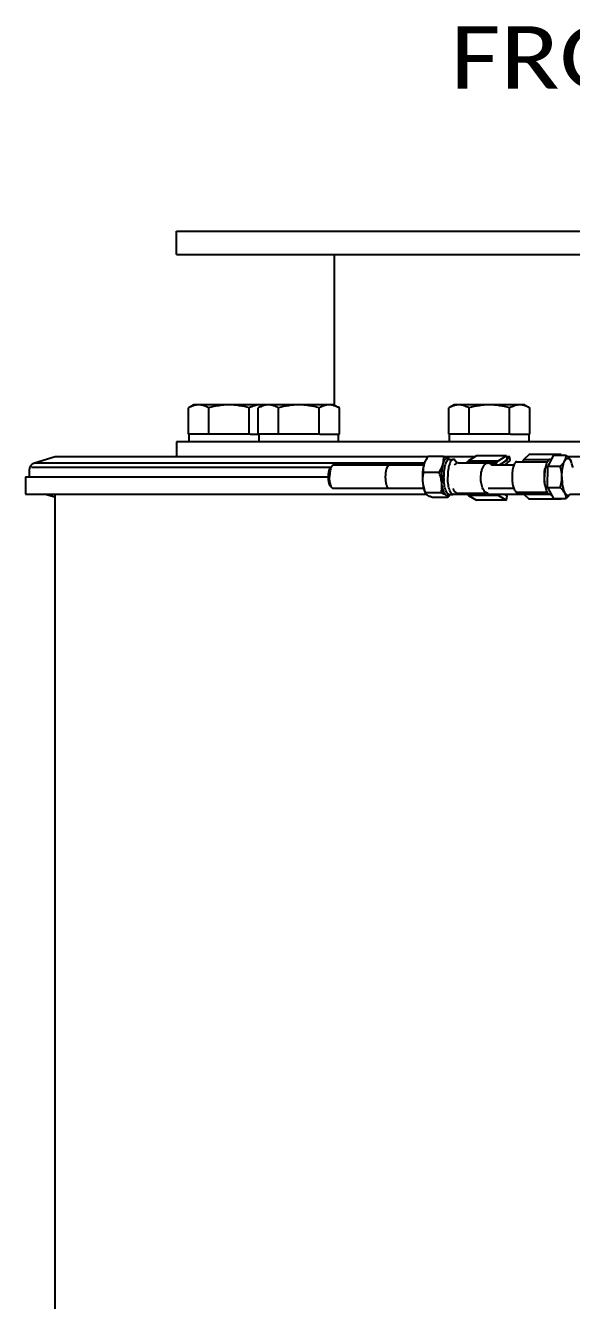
# Model space of a CAD drawing. Header units: millimetres. Extents: x 750 to 8479, y 2174 to 4333.
# Drawn here: x 3421 to 3654, y 2719 to 3264 of the extents above; entities that cross this region are included whole.
import ezdxf
from ezdxf.enums import TextEntityAlignment as Align

# ---------------------------------------------------------------- set-up
doc = ezdxf.new("R2010")
doc.units = ezdxf.units.MM
doc.header["$LTSCALE"] = 153.67
doc.layers.get('0').update_dxf_attribs({"linetype": 'CONTINUOUS'})
doc.layers.add('00_BUW_DATUM', color=7, linetype='CONTINUOUS')
doc.layers.add('02___PRT_ALL_AXES', color=7, linetype='CONTINUOUS')
doc.styles.get("Standard").update_dxf_attribs({"font": 'calibri.ttf'})

msp = doc.modelspace()

# ---------------------------------------------------------------- linework, layer by layer
at = {"color": 0, "linetype": 'Continuous'}
for p, q in [((3490.80471, 3089.36591), (3491.13492, 3089.36591)), ((3500.15683, 3089.36591), (3499.12869, 3089.36591)), ((3517.13217, 3089.36591), (3516.08931, 3089.36591)), ((3520.61406, 3089.36591), (3520.94424, 3089.36591)), ((3529.96612, 3089.36591), (3528.93812, 3089.36591)), ((3546.94154, 3089.36591), (3545.89867, 3089.36591)), ((3554.91807, 3089.36591), (3555.25508, 3089.36591)), ((3602.05471, 3089.36591), (3602.38502, 3089.36591)), ((3611.40656, 3089.36591), (3610.37903, 3089.36591)), ((3628.38229, 3089.36591), (3627.3394, 3089.36591)), ((3636.35868, 3089.36591), (3636.69573, 3089.36591)), ((3613.85624, 3080.07019), (3610.51219, 3077.96288)), ((3626.6427, 3080.07021), (3613.85624, 3080.07019)), ((3626.6427, 3080.07021), (3623.29865, 3077.9629)), ((3626.6427, 3080.07021), (3626.91632, 3078.15457)), ((3636.3249, 3080.57021), (3634.10435, 3078.4629)), ((3634.10435, 3078.4629), (3644.91668, 3078.4629)), ((3650.1192, 3080.57021), (3636.3249, 3080.57021)), ((3646.83762, 3080.30342), (3644.302, 3075.72062)), ((3650.1192, 3080.57021), (3649.83807, 3080.30342)), ((3650.1192, 3080.57021), (3650.1445, 3080.30342)), ((3550.76508, 3073.05104), (3550.76734, 3073.06453)), ((3606.03712, 3077.06589), (3618.82358, 3077.06591)), ((3610.51219, 3077.96288), (3623.29865, 3077.9629)), ((3622.516, 3076.99466), (3619.27394, 3076.99466)), ((3626.91632, 3078.15457), (3623.60188, 3076.06591)), ((3631.13276, 3077.56591), (3644.11739, 3077.56591)), ((3644.28887, 3066.48311), (3644.302, 3075.72062)), ((3550.76171, 3069.10109), (3550.75949, 3069.11464)), ((3433.62522, 3063.66591), (3433.62522, 2394.45331)), ((3551.47608, 3067.09277), (3551.46967, 3067.10054)), ((3551.48533, 3067.08179), (3551.47608, 3067.09277)), ((3551.50537, 3067.05881), (3551.48533, 3067.08179)), ((3606.03714, 3064.06589), (3618.8236, 3064.06591)), ((3623.29867, 3063.16893), (3610.51221, 3063.16891)), ((3610.51221, 3063.16891), (3613.85626, 3061.0616)), ((3623.29867, 3063.16893), (3626.64272, 3061.06162)), ((3625.82353, 3063.66591), (3626.91633, 3062.97726)), ((3626.64272, 3061.06162), (3626.91633, 3062.97726)), ((3631.13276, 3064.56591), (3644.11744, 3064.56591)), ((3634.10752, 3063.66591), (3636.3249, 3061.56161)), ((3644.28887, 3066.48311), (3646.81137, 3061.8284)), ((3626.64272, 3061.06162), (3613.85626, 3061.0616)), ((3650.1192, 3061.56161), (3636.3249, 3061.56161)), ((3649.83807, 3061.8284), (3650.1192, 3061.56161)), ((3650.1192, 3061.56161), (3650.1445, 3061.8284))]:
    msp.add_line(p, q, dxfattribs=at)
msp.add_arc((3620.42703, 3073.60721), 4.07738, 142.8802442, 143.1922381, dxfattribs=at)
for points, knots in [([(3634.10435, 3078.4629), (3633.99717, 3078.36119), (3633.80267, 3078.07217), (3633.67315, 3077.75506), (3633.61019, 3077.57134)], [0, 0, 0, 0, 0.432081805, 1, 1, 1, 1]), ([(3550.65039, 3072.10637), (3550.65379, 3072.14573), (3550.66034, 3072.22464), (3550.66882, 3072.31248), (3550.67462, 3072.37076), (3550.67708, 3072.39523), (3550.67893, 3072.41439), (3550.68122, 3072.43504), (3550.68424, 3072.46135), (3550.68779, 3072.49272), (3550.69137, 3072.52412), (3550.69434, 3072.55038), (3550.69672, 3072.57114), (3550.6985, 3072.5874), (3550.70032, 3072.60102), (3550.70274, 3072.6201), (3550.70699, 3072.65306), (3550.71301, 3072.70043), (3550.72042, 3072.75692), (3550.72719, 3072.80326), (3550.73245, 3072.8404), (3550.73582, 3072.86383), (3550.73836, 3072.88204), (3550.74149, 3072.90218), (3550.74725, 3072.93832), (3550.75533, 3072.98947), (3550.76183, 3073.03053), (3550.76508, 3073.05104)], [0, 0, 0, 0, 0.125, 0.25, 0.28125, 0.3125, 0.328125, 0.34375, 0.375, 0.40625, 0.4375, 0.46875, 0.484375, 0.5, 0.515625, 0.53125, 0.5625, 0.625, 0.6875, 0.75, 0.78125, 0.8125, 0.828125, 0.84375, 0.875, 0.9375, 1, 1, 1, 1]), ([(3550.76734, 3073.06453), (3550.77049, 3073.08234), (3550.77674, 3073.11791), (3550.7847, 3073.16267), (3550.79077, 3073.19785), (3550.79611, 3073.22594), (3550.80166, 3073.25452), (3550.80715, 3073.28295), (3550.81266, 3073.31149), (3550.81724, 3073.33502), (3550.82093, 3073.3544), (3550.82453, 3073.37176), (3550.83079, 3073.4012), (3550.83792, 3073.43516), (3550.84519, 3073.46924), (3550.85026, 3073.49413), (3550.85677, 3073.52167), (3550.86495, 3073.55748), (3550.87327, 3073.59342), (3550.88052, 3073.62514), (3550.88463, 3073.64274), (3550.88861, 3073.65834), (3550.89362, 3073.67853), (3550.89962, 3073.70246), (3550.90563, 3073.72649), (3550.91158, 3073.75038), (3550.91779, 3073.77475), (3550.92737, 3073.8095), (3550.93889, 3073.85216), (3550.94824, 3073.88652), (3550.9529, 3073.90367)], [0, 0, 0, 0, 0.0625, 0.125, 0.15625, 0.1875, 0.21875, 0.25, 0.28125, 0.3125, 0.328125, 0.34375, 0.375, 0.4375, 0.46875, 0.5, 0.53125, 0.5625, 0.625, 0.65625, 0.671875, 0.6875, 0.71875, 0.75, 0.78125, 0.8125, 0.84375, 0.875, 0.9375, 1, 1, 1, 1]), ([(3550.9529, 3073.90367), (3550.96169, 3073.93351), (3550.97483, 3073.97844), (3550.99255, 3074.03768), (3551.00643, 3074.08049), (3551.01772, 3074.11639), (3551.02711, 3074.14538), (3551.03773, 3074.17573), (3551.04799, 3074.20563), (3551.05709, 3074.23207), (3551.06225, 3074.24694), (3551.06621, 3074.25872), (3551.06983, 3074.26809), (3551.07478, 3074.28142), (3551.08337, 3074.30435), (3551.09333, 3074.33083), (3551.10293, 3074.35695), (3551.11379, 3074.3841), (3551.12779, 3074.41833), (3551.1416, 3074.45265), (3551.15276, 3074.47966), (3551.16989, 3074.51771), (3551.18407, 3074.55006), (3551.19544, 3074.57573)], [0, 0, 0, 0, 0.125, 0.1875, 0.25, 0.3125, 0.34375, 0.375, 0.4375, 0.46875, 0.484375, 0.5, 0.515625, 0.53125, 0.5625, 0.625, 0.65625, 0.6875, 0.75, 0.8125, 0.84375, 0.875, 1, 1, 1, 1]), ([(3551.19544, 3074.57573), (3551.20722, 3074.60005), (3551.22199, 3074.63021), (3551.23958, 3074.66713), (3551.25161, 3074.69019), (3551.26677, 3074.71841), (3551.28185, 3074.74703), (3551.29401, 3074.76945), (3551.30642, 3074.79024), (3551.32205, 3074.81678), (3551.3399, 3074.84846), (3551.36122, 3074.87995), (3551.37816, 3074.9061), (3551.39024, 3074.92468), (3551.39702, 3074.93485), (3551.4034, 3074.94333), (3551.41151, 3074.95451), (3551.42443, 3074.97206), (3551.43724, 3074.98975), (3551.45043, 3075.00727), (3551.47212, 3075.03281), (3551.4897, 3075.05428), (3551.50393, 3075.0714)], [0, 0, 0, 0, 0.125, 0.15625, 0.1875, 0.25, 0.3125, 0.34375, 0.375, 0.4375, 0.5, 0.5625, 0.625, 0.65625, 0.671875, 0.6875, 0.71875, 0.75, 0.8125, 0.84375, 0.875, 1, 1, 1, 1]), ([(3575.03899, 3071.08838), (3575.04197, 3071.16911), (3575.04793, 3071.33058), (3575.05687, 3071.57277), (3575.06431, 3071.7746), (3575.07028, 3071.93606), (3575.07397, 3072.03699), (3575.07663, 3072.1076), (3575.07804, 3072.14802), (3575.07916, 3072.17311), (3575.07953, 3072.19357), (3575.08181, 3072.21263), (3575.08546, 3072.24622), (3575.09302, 3072.31323), (3575.10368, 3072.40905), (3575.12081, 3072.56232), (3575.13792, 3072.7156), (3575.15504, 3072.86887), (3575.16574, 3072.96467), (3575.1743, 3073.0413), (3575.18072, 3073.09879), (3575.18716, 3073.15623), (3575.19191, 3073.19944), (3575.1952, 3073.22805), (3575.19709, 3073.2476), (3575.20173, 3073.26854), (3575.20676, 3073.29449), (3575.21365, 3073.3288), (3575.2222, 3073.37179), (3575.24279, 3073.47487), (3575.27363, 3073.62954), (3575.30792, 3073.80137), (3575.33535, 3073.93884), (3575.3525, 3074.02475), (3575.3662, 3074.0935), (3575.37479, 3074.13643), (3575.38077, 3074.16656), (3575.3838, 3074.18151), (3575.38546, 3074.19024), (3575.38788, 3074.19704), (3575.39065, 3074.20619), (3575.39523, 3074.22047), (3575.40317, 3074.24564), (3575.41454, 3074.2815), (3575.43273, 3074.33892), (3575.45546, 3074.41069), (3575.48274, 3074.49681), (3575.51002, 3074.58294), (3575.53731, 3074.66906), (3575.56004, 3074.74083), (3575.57823, 3074.79825), (3575.59187, 3074.84131), (3575.60324, 3074.87719), (3575.61233, 3074.9059), (3575.61915, 3074.92744), (3575.62484, 3074.94534), (3575.62937, 3074.95978), (3575.63227, 3074.96852), (3575.63442, 3074.97618), (3575.63718, 3074.9814), (3575.64192, 3074.99097), (3575.65145, 3075.00981), (3575.66504, 3075.03689), (3575.6868, 3075.08011), (3575.714, 3075.13417), (3575.74663, 3075.19903), (3575.77927, 3075.2639), (3575.8119, 3075.32876), (3575.84454, 3075.39363), (3575.87174, 3075.44767), (3575.89349, 3075.49094), (3575.9071, 3075.51791), (3575.91796, 3075.53965), (3575.92617, 3075.55551), (3575.9328, 3075.57013), (3575.93898, 3075.57605), (3575.94502, 3075.58298), (3575.95261, 3075.5913), (3575.96472, 3075.6048), (3575.97988, 3075.6216), (3575.99806, 3075.6418), (3576.02231, 3075.66872), (3576.05261, 3075.70237), (3576.08898, 3075.74275), (3576.12535, 3075.78313), (3576.16172, 3075.82351), (3576.19808, 3075.8639), (3576.22536, 3075.89417), (3576.24354, 3075.91438), (3576.25112, 3075.92276), (3576.25718, 3075.92955), (3576.26174, 3075.93441), (3576.26547, 3075.93922), (3576.26874, 3075.93994), (3576.27357, 3075.94182), (3576.28084, 3075.94432), (3576.29374, 3075.949), (3576.30988, 3075.95476), (3576.32924, 3075.96172), (3576.35505, 3075.97097), (3576.38732, 3075.98255), (3576.42604, 3075.99645), (3576.47767, 3076.01497), (3576.54221, 3076.03813), (3576.59384, 3076.05665), (3576.61965, 3076.06591)], [0, 0, 0, 0, 0.03125, 0.0625, 0.09375, 0.109375, 0.125, 0.1328125, 0.13671875, 0.140625, 0.142578125, 0.14453125, 0.1484375, 0.15625, 0.171875, 0.1875, 0.21875, 0.234375, 0.25, 0.2578125, 0.265625, 0.2734375, 0.28125, 0.283203125, 0.28515625, 0.2890625, 0.29296875, 0.296875, 0.3046875, 0.3125, 0.34375, 0.375, 0.390625, 0.40625, 0.4140625, 0.421875, 0.42578125, 0.427734375, 0.428710938, 0.4296875, 0.431640625, 0.43359375, 0.4375, 0.4453125, 0.453125, 0.46875, 0.484375, 0.5, 0.515625, 0.53125, 0.5390625, 0.546875, 0.5546875, 0.55859375, 0.5625, 0.56640625, 0.568359375, 0.5703125, 0.571289062, 0.572265625, 0.57421875, 0.578125, 0.5859375, 0.59375, 0.609375, 0.625, 0.640625, 0.65625, 0.671875, 0.6875, 0.6953125, 0.703125, 0.70703125, 0.7109375, 0.71484375, 0.716796875, 0.71875, 0.72265625, 0.7265625, 0.734375, 0.7421875, 0.75, 0.765625, 0.78125, 0.796875, 0.8125, 0.828125, 0.84375, 0.84765625, 0.8515625, 0.853515625, 0.85546875, 0.857421875, 0.858398438, 0.859375, 0.86328125, 0.8671875, 0.875, 0.8828125, 0.890625, 0.90625, 0.921875, 0.9375, 0.96875, 1, 1, 1, 1]), ([(3605.41923, 3076.935), (3605.32654, 3076.89533), (3604.93093, 3076.68451), (3604.60884, 3076.35547), (3604.39918, 3076.08072)], [0, 0, 0, 0, 0.225835282, 1, 1, 1, 1]), ([(3606.03728, 3077.06589), (3605.98538, 3077.06589), (3605.77399, 3077.05485), (3605.56588, 3076.99777), (3605.41923, 3076.935)], [0, 0, 0, 0, 0.245492969, 1, 1, 1, 1]), ([(3610.51219, 3077.96288), (3610.44023, 3077.91753), (3610.13071, 3077.67726), (3609.90778, 3077.34215), (3609.76803, 3077.07133)], [0, 0, 0, 0, 0.218199996, 1, 1, 1, 1]), ([(3615.72903, 3070.56591), (3615.72903, 3071.61638), (3615.8955, 3073.14507), (3616.50292, 3074.96579), (3616.92326, 3075.73043), (3617.16247, 3076.05009)], [0, 0, 0, 0, 0.54874832, 0.791431993, 1, 1, 1, 1]), ([(3617.17582, 3076.06783), (3617.39411, 3076.35625), (3617.76783, 3076.7383), (3618.37503, 3077.01975), (3618.67769, 3077.06591), (3618.82358, 3077.06591)], [0, 0, 0, 0, 0.545816699, 0.779849605, 1, 1, 1, 1]), ([(3618.82358, 3077.06591), (3618.96947, 3077.06591), (3619.27212, 3077.01975), (3619.87933, 3076.7383), (3620.25305, 3076.35625), (3620.47134, 3076.06783)], [0, 0, 0, 0, 0.220150289, 0.454183146, 1, 1, 1, 1]), ([(3621.8269, 3076.05275), (3621.89347, 3076.10872), (3622.17416, 3076.38206), (3622.38281, 3076.72171), (3622.516, 3076.99466)], [0, 0, 0, 0, 0.222616011, 1, 1, 1, 1]), ([(3622.516, 3076.99466), (3622.56853, 3077.10231), (3622.76768, 3077.46743), (3623.04668, 3077.80411), (3623.29865, 3077.9629)], [0, 0, 0, 0, 0.286810804, 1, 1, 1, 1]), ([(3631.13287, 3077.5659), (3630.99291, 3077.56594), (3630.67503, 3077.45088), (3630.29312, 3077.04069), (3629.94862, 3076.42811), (3629.64846, 3075.6188), (3629.40108, 3074.64039), (3629.21695, 3073.52696), (3629.10332, 3072.32033), (3629.07788, 3071.48884), (3629.07788, 3071.06591)], [0, 0, 0, 0, 0.058567623, 0.133084152, 0.230423512, 0.351252551, 0.4931929, 0.652166784, 0.823024862, 1, 1, 1, 1]), ([(3642.87218, 3071.06591), (3642.87218, 3071.69555), (3642.92691, 3072.90693), (3643.09838, 3074.1085), (3643.2185, 3074.67713)], [0, 0, 0, 0, 0.520013244, 1, 1, 1, 1]), ([(3550.60952, 3071.08501), (3550.60968, 3071.1054), (3550.60998, 3071.14615), (3550.61038, 3071.19726), (3550.61061, 3071.23272), (3550.61082, 3071.25347), (3550.61133, 3071.27603), (3550.61186, 3071.30362), (3550.61254, 3071.33697), (3550.61321, 3071.37032), (3550.61379, 3071.3979), (3550.6142, 3071.42048), (3550.61482, 3071.44115), (3550.61568, 3071.46632), (3550.61668, 3071.49681), (3550.61769, 3071.52724), (3550.61851, 3071.55253), (3550.61921, 3071.57297), (3550.61962, 3071.58772), (3550.62047, 3071.6047), (3550.62145, 3071.62657), (3550.62272, 3071.65417), (3550.62423, 3071.68719), (3550.62576, 3071.72017), (3550.627, 3071.74788), (3550.62805, 3071.76951), (3550.62926, 3071.78918), (3550.63072, 3071.81443), (3550.6325, 3071.84447), (3550.63426, 3071.87448), (3550.63578, 3071.89979), (3550.63687, 3071.91933), (3550.63803, 3071.93594), (3550.63929, 3071.95309), (3550.64175, 3071.9871), (3550.64546, 3072.03825), (3550.64875, 3072.08366), (3550.65039, 3072.10637)], [0, 0, 0, 0, 0.0625, 0.125, 0.15625, 0.171875, 0.1875, 0.21875, 0.25, 0.28125, 0.3125, 0.328125, 0.34375, 0.375, 0.40625, 0.4375, 0.46875, 0.484375, 0.5, 0.515625, 0.53125, 0.5625, 0.59375, 0.625, 0.65625, 0.671875, 0.6875, 0.71875, 0.75, 0.78125, 0.8125, 0.828125, 0.84375, 0.859375, 0.875, 0.9375, 1, 1, 1, 1]), ([(3550.64749, 3070.06253), (3550.64609, 3070.08244), (3550.64328, 3070.12222), (3550.63979, 3070.17214), (3550.63732, 3070.20674), (3550.63594, 3070.22703), (3550.63472, 3070.24932), (3550.63314, 3070.2765), (3550.63127, 3070.30939), (3550.62938, 3070.34227), (3550.62785, 3070.36948), (3550.62653, 3070.39171), (3550.62556, 3070.41225), (3550.62448, 3070.43734), (3550.62313, 3070.46768), (3550.6218, 3070.498), (3550.62067, 3070.52317), (3550.6198, 3070.54354), (3550.61907, 3070.55816), (3550.61861, 3070.5753), (3550.6179, 3070.59727), (3550.61704, 3070.62503), (3550.61599, 3070.65823), (3550.61497, 3070.6914), (3550.61407, 3070.71925), (3550.61344, 3070.74104), (3550.61312, 3070.76105), (3550.61262, 3070.78667), (3550.61206, 3070.81717), (3550.61149, 3070.8477), (3550.61103, 3070.87325), (3550.61068, 3070.89089), (3550.61052, 3070.90135), (3550.61048, 3070.91329), (3550.61039, 3070.92771), (3550.6102, 3070.96274), (3550.60991, 3071.0151), (3550.60965, 3071.06171), (3550.60952, 3071.08501)], [0, 0, 0, 0, 0.0625, 0.125, 0.15625, 0.171875, 0.1875, 0.21875, 0.25, 0.28125, 0.3125, 0.328125, 0.34375, 0.375, 0.40625, 0.4375, 0.46875, 0.484375, 0.5, 0.515625, 0.53125, 0.5625, 0.59375, 0.625, 0.65625, 0.671875, 0.6875, 0.71875, 0.75, 0.78125, 0.8125, 0.828125, 0.8359375, 0.84375, 0.859375, 0.875, 0.9375, 1, 1, 1, 1]), ([(3550.75949, 3069.11464), (3550.75379, 3069.15123), (3550.74518, 3069.20603), (3550.73395, 3069.27946), (3550.72751, 3069.32627), (3550.72224, 3069.36342), (3550.71897, 3069.38691), (3550.71634, 3069.40514), (3550.71373, 3069.42541), (3550.70918, 3069.46182), (3550.70393, 3069.50314), (3550.69881, 3069.54425), (3550.69465, 3069.57603), (3550.69168, 3069.6041), (3550.68731, 3069.64283), (3550.68195, 3069.69076), (3550.67565, 3069.74865), (3550.67102, 3069.79753), (3550.66718, 3069.83638), (3550.6648, 3069.86099), (3550.66288, 3069.87995), (3550.66147, 3069.89614), (3550.66008, 3069.91289), (3550.65728, 3069.9461), (3550.65308, 3069.99603), (3550.64936, 3070.04036), (3550.64749, 3070.06253)], [0, 0, 0, 0, 0.125, 0.1875, 0.25, 0.28125, 0.3125, 0.328125, 0.34375, 0.375, 0.4375, 0.46875, 0.5, 0.53125, 0.5625, 0.625, 0.6875, 0.75, 0.78125, 0.8125, 0.828125, 0.84375, 0.859375, 0.875, 0.9375, 1, 1, 1, 1]), ([(3550.94487, 3068.2567), (3550.94071, 3068.27226), (3550.93237, 3068.30335), (3550.92194, 3068.34239), (3550.91466, 3068.36939), (3550.91046, 3068.38534), (3550.9061, 3068.40327), (3550.90071, 3068.425), (3550.89421, 3068.45138), (3550.88773, 3068.47765), (3550.88119, 3068.50405), (3550.87488, 3068.53004), (3550.86758, 3068.5628), (3550.85996, 3068.59615), (3550.8534, 3068.62501), (3550.84963, 3068.64176), (3550.84684, 3068.65364), (3550.8439, 3068.66812), (3550.84005, 3068.68652), (3550.83325, 3068.71918), (3550.82561, 3068.75611), (3550.81766, 3068.79371), (3550.81249, 3068.82027), (3550.80754, 3068.84638), (3550.80254, 3068.87263), (3550.79755, 3068.89875), (3550.79338, 3068.92082), (3550.79007, 3068.93783), (3550.78666, 3068.95719), (3550.78062, 3068.99217), (3550.77203, 3069.04157), (3550.76515, 3069.08127), (3550.76171, 3069.10109)], [0, 0, 0, 0, 0.0625, 0.125, 0.15625, 0.171875, 0.1875, 0.21875, 0.25, 0.28125, 0.3125, 0.34375, 0.375, 0.4375, 0.46875, 0.484375, 0.5, 0.515625, 0.53125, 0.5625, 0.625, 0.65625, 0.6875, 0.71875, 0.75, 0.78125, 0.8125, 0.828125, 0.84375, 0.875, 0.9375, 1, 1, 1, 1]), ([(3551.18555, 3067.57766), (3551.17511, 3067.6016), (3551.1594, 3067.63734), (3551.13863, 3067.68569), (3551.12604, 3067.71758), (3551.11589, 3067.74266), (3551.10953, 3067.75859), (3551.10451, 3067.77082), (3551.09921, 3067.78489), (3551.08982, 3067.81037), (3551.07908, 3067.83917), (3551.06848, 3067.86795), (3551.06011, 3067.88992), (3551.05334, 3067.91036), (3551.04376, 3067.93814), (3551.03432, 3067.96589), (3551.02606, 3067.98989), (3551.02128, 3068.0041), (3551.01626, 3068.02022), (3551.01006, 3068.03971), (3551.00013, 3068.07132), (3550.98757, 3068.11032), (3550.96846, 3068.17509), (3550.95434, 3068.22412), (3550.94487, 3068.2567)], [0, 0, 0, 0, 0.125, 0.1875, 0.25, 0.28125, 0.3125, 0.328125, 0.34375, 0.375, 0.4375, 0.46875, 0.5, 0.53125, 0.5625, 0.625, 0.65625, 0.671875, 0.6875, 0.71875, 0.75, 0.8125, 0.875, 1, 1, 1, 1]), ([(3551.46967, 3067.10054), (3551.45772, 3067.11595), (3551.44283, 3067.13542), (3551.42486, 3067.15814), (3551.41308, 3067.17469), (3551.40134, 3067.19168), (3551.38961, 3067.20845), (3551.38223, 3067.21913), (3551.37643, 3067.22724), (3551.37023, 3067.23693), (3551.35916, 3067.25461), (3551.34365, 3067.27946), (3551.32407, 3067.3096), (3551.30787, 3067.33909), (3551.29357, 3067.36395), (3551.28377, 3067.38104), (3551.27805, 3067.39125), (3551.27197, 3067.40314), (3551.26449, 3067.41742), (3551.25247, 3067.44063), (3551.23729, 3067.46918), (3551.21414, 3067.51711), (3551.19702, 3067.5535), (3551.18555, 3067.57766)], [0, 0, 0, 0, 0.125, 0.15625, 0.1875, 0.25, 0.28125, 0.3125, 0.328125, 0.34375, 0.375, 0.4375, 0.5, 0.5625, 0.625, 0.65625, 0.671875, 0.6875, 0.71875, 0.75, 0.8125, 0.875, 1, 1, 1, 1]), ([(3576.61965, 3066.06591), (3576.59407, 3066.07385), (3576.55569, 3066.08575), (3576.50452, 3066.10162), (3576.46614, 3066.11352), (3576.42776, 3066.12543), (3576.39578, 3066.13535), (3576.3702, 3066.14328), (3576.35421, 3066.14824), (3576.34141, 3066.15221), (3576.33182, 3066.15517), (3576.32383, 3066.15771), (3576.31822, 3066.15934), (3576.31504, 3066.1605), (3576.3126, 3066.16072), (3576.31033, 3066.16345), (3576.30724, 3066.16622), (3576.30187, 3066.17146), (3576.29417, 3066.17875), (3576.28494, 3066.18758), (3576.27264, 3066.19933), (3576.25726, 3066.21402), (3576.23265, 3066.23752), (3576.20188, 3066.2669), (3576.16497, 3066.30216), (3576.12805, 3066.33742), (3576.09729, 3066.36679), (3576.07268, 3066.3903), (3576.05729, 3066.40499), (3576.04499, 3066.41674), (3576.03576, 3066.42554), (3576.02807, 3066.43294), (3576.02268, 3066.43798), (3576.01962, 3066.44109), (3576.01726, 3066.44276), (3576.01515, 3066.44695), (3576.01225, 3066.45165), (3576.00721, 3066.46028), (3575.99999, 3066.47241), (3575.99134, 3066.48704), (3575.9798, 3066.50653), (3575.96537, 3066.5309), (3575.94229, 3066.56988), (3575.91344, 3066.61861), (3575.87881, 3066.67709), (3575.84419, 3066.73556), (3575.81534, 3066.78429), (3575.79226, 3066.82328), (3575.77783, 3066.84764), (3575.76629, 3066.86714), (3575.75764, 3066.88174), (3575.75044, 3066.89397), (3575.74536, 3066.90241), (3575.74251, 3066.90742), (3575.74024, 3066.91065), (3575.73849, 3066.91592), (3575.73597, 3066.92223), (3575.73165, 3066.93361), (3575.72543, 3066.94969), (3575.71798, 3066.96906), (3575.70805, 3066.99486), (3575.69563, 3067.02713), (3575.67577, 3067.07874), (3575.65093, 3067.14326), (3575.62114, 3067.22068), (3575.59134, 3067.29811), (3575.56651, 3067.36263), (3575.54664, 3067.41424), (3575.53422, 3067.4465), (3575.52429, 3067.47231), (3575.51684, 3067.49165), (3575.51064, 3067.50783), (3575.50628, 3067.51904), (3575.50383, 3067.52563), (3575.50186, 3067.53004), (3575.50041, 3067.53647), (3575.49831, 3067.54434), (3575.4947, 3067.55844), (3575.48951, 3067.5784), (3575.4833, 3067.60244), (3575.47501, 3067.63445), (3575.46466, 3067.67449), (3575.44808, 3067.73853), (3575.42737, 3067.81859), (3575.40251, 3067.91467), (3575.37765, 3068.01074), (3575.35693, 3068.0908), (3575.34036, 3068.15485), (3575.32792, 3068.20287), (3575.3176, 3068.24296), (3575.31029, 3068.27087), (3575.30624, 3068.28706), (3575.30283, 3068.29854), (3575.30087, 3068.31253), (3575.29776, 3068.33031), (3575.29254, 3068.36182), (3575.28496, 3068.40664), (3575.27592, 3068.46051), (3575.26385, 3068.5323), (3575.24876, 3068.62206), (3575.23066, 3068.72976), (3575.21255, 3068.83746), (3575.19747, 3068.92721), (3575.1854, 3068.99901), (3575.17634, 3069.05285), (3575.16883, 3069.09777), (3575.16349, 3069.1291), (3575.16057, 3069.14718), (3575.15799, 3069.16023), (3575.15691, 3069.17524), (3575.15495, 3069.19457), (3575.15177, 3069.22871), (3575.14709, 3069.27732), (3575.14153, 3069.33572), (3575.13409, 3069.41357), (3575.12481, 3069.51088), (3575.11366, 3069.62765), (3575.10252, 3069.74442), (3575.09323, 3069.84173), (3575.0858, 3069.91958), (3575.08021, 3069.97796), (3575.07561, 3070.02665), (3575.07229, 3070.06064), (3575.07054, 3070.08021), (3575.06881, 3070.09447), (3575.06868, 3070.11034), (3575.06794, 3070.13093), (3575.06691, 3070.16722), (3575.06531, 3070.21894), (3575.06344, 3070.28105), (3575.06093, 3070.36385), (3575.0578, 3070.46736), (3575.05278, 3070.63296), (3575.04651, 3070.83997), (3575.0415, 3071.00558), (3575.03899, 3071.08838)], [0, 0, 0, 0, 0.03125, 0.046875, 0.0625, 0.078125, 0.09375, 0.1015625, 0.109375, 0.11328125, 0.1171875, 0.12109375, 0.123046875, 0.124023438, 0.125, 0.125976562, 0.126953125, 0.12890625, 0.1328125, 0.13671875, 0.140625, 0.1484375, 0.15625, 0.171875, 0.1875, 0.203125, 0.21875, 0.2265625, 0.234375, 0.23828125, 0.2421875, 0.24609375, 0.248046875, 0.249023438, 0.25, 0.250976562, 0.251953125, 0.25390625, 0.2578125, 0.26171875, 0.265625, 0.2734375, 0.28125, 0.296875, 0.3125, 0.328125, 0.34375, 0.3515625, 0.359375, 0.36328125, 0.3671875, 0.37109375, 0.373046875, 0.374023438, 0.375, 0.375976562, 0.376953125, 0.37890625, 0.3828125, 0.38671875, 0.390625, 0.3984375, 0.40625, 0.421875, 0.4375, 0.453125, 0.46875, 0.4765625, 0.484375, 0.48828125, 0.4921875, 0.49609375, 0.498046875, 0.499023438, 0.5, 0.500976562, 0.501953125, 0.50390625, 0.5078125, 0.51171875, 0.515625, 0.5234375, 0.53125, 0.546875, 0.5625, 0.578125, 0.59375, 0.6015625, 0.609375, 0.6171875, 0.62109375, 0.623046875, 0.625, 0.626953125, 0.62890625, 0.6328125, 0.640625, 0.6484375, 0.65625, 0.671875, 0.6875, 0.703125, 0.71875, 0.7265625, 0.734375, 0.7421875, 0.74609375, 0.748046875, 0.75, 0.751953125, 0.75390625, 0.7578125, 0.765625, 0.7734375, 0.78125, 0.796875, 0.8125, 0.828125, 0.84375, 0.8515625, 0.859375, 0.8671875, 0.87109375, 0.873046875, 0.875, 0.876953125, 0.87890625, 0.8828125, 0.890625, 0.8984375, 0.90625, 0.921875, 0.9375, 0.96875, 1, 1, 1, 1]), ([(3599.86157, 3072.10588), (3599.85848, 3072.0456), (3599.85227, 3071.92506), (3599.84468, 3071.77432), (3599.83905, 3071.66892), (3599.83633, 3071.60852), (3599.83548, 3071.54744), (3599.83379, 3071.47133), (3599.83137, 3071.34943), (3599.82956, 3071.24277), (3599.82723, 3071.15138), (3599.82752, 3071.09037), (3599.82893, 3070.98357), (3599.83021, 3070.86154), (3599.8313, 3070.75471), (3599.83213, 3070.69373), (3599.83213, 3070.64783), (3599.83455, 3070.60257), (3599.83694, 3070.542), (3599.84149, 3070.4361), (3599.84665, 3070.31509), (3599.8509, 3070.20904), (3599.85381, 3070.14873), (3599.85858, 3070.08949), (3599.86391, 3070.01507), (3599.87059, 3069.92594), (3599.87713, 3069.83672), (3599.88282, 3069.76252), (3599.88686, 3069.70284), (3599.89277, 3069.64434), (3599.90398, 3069.54251), (3599.91955, 3069.39675), (3599.93214, 3069.28023), (3599.93842, 3069.22196)], [0, 0, 0, 0, 0.0625, 0.125, 0.15625, 0.171875, 0.1875, 0.21875, 0.25, 0.3125, 0.328125, 0.34375, 0.375, 0.4375, 0.46875, 0.484375, 0.5, 0.515625, 0.53125, 0.5625, 0.625, 0.65625, 0.671875, 0.6875, 0.71875, 0.75, 0.78125, 0.8125, 0.828125, 0.84375, 0.875, 0.9375, 1, 1, 1, 1]), ([(3599.93842, 3072.90994), (3599.93057, 3072.8447), (3599.91503, 3072.71403), (3599.89769, 3072.54826), (3599.88554, 3072.41406), (3599.87848, 3072.32956), (3599.87291, 3072.26233), (3599.86779, 3072.1931), (3599.86407, 3072.1407), (3599.86157, 3072.10588)], [0, 0, 0, 0, 0.25, 0.5, 0.625, 0.75, 0.8125, 0.875, 1, 1, 1, 1]), ([(3618.82376, 3064.06592), (3618.61825, 3064.06589), (3618.17987, 3064.16253), (3617.58717, 3064.56166), (3617.05571, 3065.18086), (3616.59543, 3065.99643), (3616.21895, 3066.98062), (3615.83744, 3068.50811), (3615.72903, 3069.73303), (3615.72903, 3070.56591)], [0, 0, 0, 0, 0.079451921, 0.168161763, 0.271825877, 0.392262714, 0.528548633, 0.677992153, 1, 1, 1, 1]), ([(3629.07788, 3071.06591), (3629.07788, 3070.64298), (3629.10332, 3069.8115), (3629.21695, 3068.60486), (3629.40108, 3067.49143), (3629.64846, 3066.51302), (3629.94862, 3065.70371), (3630.29312, 3065.09113), (3630.67503, 3064.68094), (3630.99291, 3064.56589), (3631.13287, 3064.56592)], [0, 0, 0, 0, 0.176974903, 0.34783316, 0.506807459, 0.648748272, 0.769577475, 0.866916548, 0.941432668, 1, 1, 1, 1]), ([(3643.2069, 3067.5102), (3643.09099, 3068.07131), (3642.92516, 3069.25443), (3642.87218, 3070.44692), (3642.87218, 3071.06591)], [0, 0, 0, 0, 0.480687955, 1, 1, 1, 1]), ([(3603.80425, 3066.06554), (3603.96148, 3065.72139), (3604.30036, 3065.11198), (3604.78291, 3064.59663), (3605.03876, 3064.41347)], [0, 0, 0, 0, 0.545968028, 1, 1, 1, 1]), ([(3605.03876, 3064.41347), (3605.18972, 3064.30541), (3605.5071, 3064.13068), (3605.8661, 3064.06588), (3606.0373, 3064.0659)], [0, 0, 0, 0, 0.5202494, 1, 1, 1, 1]), ([(3610.01222, 3063.65932), (3610.04967, 3063.60752), (3610.19355, 3063.42301), (3610.36816, 3063.25969), (3610.51221, 3063.16891)], [0, 0, 0, 0, 0.27294181, 1, 1, 1, 1]), ([(3623.29867, 3063.16893), (3623.25327, 3063.19754), (3623.06273, 3063.33466), (3622.90452, 3063.51295), (3622.79869, 3063.65931)], [0, 0, 0, 0, 0.229046999, 1, 1, 1, 1])]:
    msp.add_open_spline(points, degree=3, knots=knots, dxfattribs=at)
at = {"layer": '00_BUW_DATUM', "color": 0, "linetype": 'Continuous'}
for p, q in [((3493.12522, 3101.86591), (3490.80471, 3100.52617)), ((3490.80471, 3089.36591), (3490.80471, 3100.52617)), ((3552.93457, 3101.86591), (3493.12522, 3101.86591)), ((3499.46497, 3089.36591), (3499.46497, 3100.52617)), ((3516.78548, 3089.36591), (3516.78548, 3100.52617)), ((3522.93457, 3101.86591), (3520.61406, 3100.52617)), ((3520.61406, 3089.36591), (3520.61406, 3100.52617)), ((3529.27432, 3089.36591), (3529.27432, 3100.52617)), ((3546.59482, 3089.36591), (3546.59482, 3100.52617)), ((3552.93457, 3101.86591), (3555.25508, 3100.52617)), ((3555.25508, 3089.36591), (3555.25508, 3100.52617)), ((3604.37522, 3101.86591), (3602.05471, 3100.52617)), ((3602.05471, 3089.36591), (3602.05471, 3100.52617)), ((3634.37522, 3101.86591), (3604.37522, 3101.86591)), ((3610.71497, 3089.36591), (3610.71497, 3100.52617)), ((3628.03548, 3089.36591), (3628.03548, 3100.52617)), ((3634.37522, 3101.86591), (3636.69573, 3100.52617)), ((3636.69573, 3089.36591), (3636.69573, 3100.52617)), ((3491.12523, 3086.06591), (3491.12523, 3089.36591)), ((3499.12869, 3089.36591), (3491.13492, 3089.36591)), ((3516.08931, 3089.36591), (3500.15683, 3089.36591)), ((3517.13217, 3089.36591), (3520.61406, 3089.36591)), ((3520.93458, 3086.06591), (3520.93458, 3089.36591)), ((3528.93812, 3089.36591), (3520.94424, 3089.36591)), ((3545.89867, 3089.36591), (3529.96612, 3089.36591)), ((3546.94154, 3089.36591), (3554.91807, 3089.36591)), ((3554.93456, 3086.06591), (3554.93456, 3089.36591)), ((3602.37522, 3086.06591), (3602.37522, 3089.36591)), ((3610.37903, 3089.36591), (3602.38502, 3089.36591)), ((3627.3394, 3089.36591), (3611.40656, 3089.36591)), ((3628.38229, 3089.36591), (3636.35868, 3089.36591)), ((3636.37522, 3086.06591), (3636.37522, 3089.36591)), ((3599.82759, 3079.85163), (3593.21416, 3079.85163)), ((3602.23493, 3078.56591), (3603.94262, 3078.56591)), ((3645.29557, 3078.56591), (3645.87627, 3078.56591)), ((3646.83762, 3080.30342), (3652.2315, 3080.30342)), ((3552.1379, 3075.78015), (3551.50537, 3075.07301)), ((3591.47102, 3076.06591), (3552.66462, 3076.06591)), ((3597.87332, 3072.98727), (3591.25989, 3072.98727)), ((3629.82643, 3076.06591), (3620.48469, 3076.06591)), ((3644.302, 3075.72062), (3649.69588, 3075.72062)), ((3654.17064, 3077.97607), (3654.34461, 3077.62384)), ((3654.35527, 3077.60047), (3654.17064, 3077.97607)), ((3654.35596, 3077.59894), (3654.34482, 3077.62384)), ((3552.1379, 3066.35168), (3551.50537, 3067.05881)), ((3591.46917, 3066.06591), (3552.66462, 3066.06591)), ((3592.23699, 3063.95563), (3591.97878, 3064.53288)), ((3598.77552, 3064.20155), (3592.1621, 3064.20155)), ((3601.63199, 3062.28019), (3595.01857, 3062.28019)), ((3602.23493, 3063.56591), (3603.94262, 3063.56591)), ((3629.82658, 3066.06591), (3618.82355, 3066.06591)), ((3644.28887, 3066.48311), (3649.68276, 3066.48311)), ((3645.29691, 3063.56591), (3645.86977, 3063.56591)), ((3646.81137, 3061.8284), (3652.20525, 3061.8284))]:
    msp.add_line(p, q, dxfattribs=at)
for centre, radius, start, end in [((3600.49329, 3077.03783), 2.35693, 40.5993841, 41.2286397), ((3600.95932, 3077.21531), 1.92722, 44.4859928, 46.4724626), ((3623.38459, 3071.06812), 23.52067, 177.4715824, 180.0055282), ((3593.16962, 3064.37401), 1.02218, 189.7137021, 204.1609033), ((3600.50819, 3065.0809), 2.3371, 318.5865583, 319.1724058)]:
    msp.add_arc(centre, radius, start, end, dxfattribs=at)
for points, knots in [([(3495.13484, 3101.86591), (3494.39548, 3101.86591), (3492.86577, 3101.58912), (3491.48444, 3100.9186), (3490.80471, 3100.52617)], [0, 0, 0, 0, 0.485068846, 1, 1, 1, 1]), ([(3499.46497, 3100.52617), (3498.78526, 3100.9186), (3497.40393, 3101.58913), (3495.87421, 3101.86591), (3495.13484, 3101.86591)], [0, 0, 0, 0, 0.514923019, 1, 1, 1, 1]), ([(3508.12522, 3101.86591), (3506.66128, 3101.86591), (3503.72866, 3101.61016), (3500.87207, 3100.93236), (3499.46497, 3100.52617)], [0, 0, 0, 0, 0.499895575, 1, 1, 1, 1]), ([(3516.78548, 3100.52617), (3515.3784, 3100.93235), (3512.52182, 3101.61017), (3509.58919, 3101.86591), (3508.12522, 3101.86591)], [0, 0, 0, 0, 0.500095806, 1, 1, 1, 1]), ([(3521.1156, 3101.86591), (3520.37624, 3101.86591), (3518.84654, 3101.58912), (3517.4652, 3100.9186), (3516.78548, 3100.52617)], [0, 0, 0, 0, 0.485068846, 1, 1, 1, 1]), ([(3524.94419, 3101.86591), (3524.20483, 3101.86591), (3522.67512, 3101.58912), (3521.29378, 3100.9186), (3520.61406, 3100.52617)], [0, 0, 0, 0, 0.485068846, 1, 1, 1, 1]), ([(3529.27432, 3100.52617), (3528.5946, 3100.9186), (3527.21327, 3101.58913), (3525.68356, 3101.86591), (3524.94419, 3101.86591)], [0, 0, 0, 0, 0.514923019, 1, 1, 1, 1]), ([(3537.93457, 3101.86591), (3536.47063, 3101.86591), (3533.538, 3101.61016), (3530.68141, 3100.93236), (3529.27432, 3100.52617)], [0, 0, 0, 0, 0.499895575, 1, 1, 1, 1]), ([(3546.59482, 3100.52617), (3545.18775, 3100.93235), (3542.33116, 3101.61017), (3539.39854, 3101.86591), (3537.93457, 3101.86591)], [0, 0, 0, 0, 0.500095806, 1, 1, 1, 1]), ([(3550.92495, 3101.86591), (3550.18559, 3101.86591), (3548.65588, 3101.58912), (3547.27455, 3100.9186), (3546.59482, 3100.52617)], [0, 0, 0, 0, 0.485068846, 1, 1, 1, 1]), ([(3555.25508, 3100.52617), (3554.57537, 3100.9186), (3553.19404, 3101.58913), (3551.66432, 3101.86591), (3550.92495, 3101.86591)], [0, 0, 0, 0, 0.514923019, 1, 1, 1, 1]), ([(3606.38484, 3101.86591), (3605.64548, 3101.86591), (3604.11577, 3101.58912), (3602.73444, 3100.9186), (3602.05471, 3100.52617)], [0, 0, 0, 0, 0.485068846, 1, 1, 1, 1]), ([(3610.71497, 3100.52617), (3610.03526, 3100.9186), (3608.65393, 3101.58913), (3607.12421, 3101.86591), (3606.38484, 3101.86591)], [0, 0, 0, 0, 0.514923019, 1, 1, 1, 1]), ([(3619.37522, 3101.86591), (3617.91128, 3101.86591), (3614.97866, 3101.61016), (3612.12207, 3100.93236), (3610.71497, 3100.52617)], [0, 0, 0, 0, 0.499895575, 1, 1, 1, 1]), ([(3628.03548, 3100.52617), (3626.6284, 3100.93235), (3623.77182, 3101.61017), (3620.83919, 3101.86591), (3619.37522, 3101.86591)], [0, 0, 0, 0, 0.500095806, 1, 1, 1, 1]), ([(3632.3656, 3101.86591), (3631.62624, 3101.86591), (3630.09654, 3101.58912), (3628.7152, 3100.9186), (3628.03548, 3100.52617)], [0, 0, 0, 0, 0.485068846, 1, 1, 1, 1]), ([(3636.69573, 3100.52617), (3636.01602, 3100.9186), (3634.63469, 3101.58913), (3633.10498, 3101.86591), (3632.3656, 3101.86591)], [0, 0, 0, 0, 0.514923019, 1, 1, 1, 1]), ([(3592.05259, 3077.76395), (3592.13223, 3077.942), (3592.47631, 3078.66107), (3592.88503, 3079.3478), (3593.21416, 3079.85163)], [0, 0, 0, 0, 0.24478114, 1, 1, 1, 1]), ([(3599.52834, 3076.41945), (3599.68919, 3076.98444), (3599.89342, 3078.12899), (3599.87487, 3079.28775), (3599.82759, 3079.85163)], [0, 0, 0, 0, 0.509357541, 1, 1, 1, 1]), ([(3599.52834, 3076.41945), (3599.66033, 3076.88307), (3599.88221, 3077.52773), (3600.29191, 3078.26913), (3600.65927, 3078.75326), (3601.12568, 3079.08407), (3601.62231, 3079.0623), (3601.83407, 3078.95797), (3601.93371, 3078.89096)], [0, 0, 0, 0, 0.364114623, 0.511937278, 0.636493417, 0.825942229, 0.90930232, 1, 1, 1, 1]), ([(3599.82759, 3079.85163), (3600.23324, 3079.70693), (3600.95478, 3079.43055), (3601.64975, 3079.08195), (3601.93371, 3078.89096)], [0, 0, 0, 0, 0.557234277, 1, 1, 1, 1]), ([(3602.23493, 3078.56591), (3602.1636, 3078.56591), (3602.01537, 3078.54417), (3601.80069, 3078.4494), (3601.59224, 3078.29561), (3601.30601, 3077.99619), (3600.97827, 3077.47116), (3600.64526, 3076.68286), (3600.35985, 3075.71969), (3600.13144, 3074.61095), (3599.96759, 3073.3904), (3599.90611, 3072.54167), (3599.88681, 3072.10573)], [0, 0, 0, 0, 0.02955615, 0.0611235, 0.096314892, 0.136210348, 0.232125631, 0.350560908, 0.490079681, 0.647642752, 0.819192553, 1, 1, 1, 1]), ([(3603.94262, 3078.56591), (3603.86422, 3078.56591), (3603.70018, 3078.53931), (3603.46475, 3078.42448), (3603.23762, 3078.23939), (3602.92627, 3077.87876), (3602.57649, 3077.25188), (3602.22983, 3076.31946), (3601.94453, 3075.19006), (3601.73203, 3073.90548), (3601.60095, 3072.51319), (3601.5716, 3071.55381), (3601.5716, 3071.06585)], [0, 0, 0, 0, 0.028406179, 0.059113216, 0.093894212, 0.133857264, 0.231112385, 0.351836164, 0.49365069, 0.652480713, 0.82319199, 1, 1, 1, 1]), ([(3601.93371, 3078.89096), (3601.96736, 3078.86832), (3602.0903, 3078.78258), (3602.20734, 3078.68797), (3602.28661, 3078.61263)], [0, 0, 0, 0, 0.27052807, 1, 1, 1, 1]), ([(3601.93371, 3078.89096), (3601.96252, 3078.87157), (3602.08315, 3078.78323), (3602.19034, 3078.67744), (3602.26591, 3078.59121)], [0, 0, 0, 0, 0.232484083, 1, 1, 1, 1]), ([(3605.41946, 3076.93332), (3605.32433, 3077.17292), (3605.12892, 3077.59963), (3604.77264, 3078.12762), (3604.38359, 3078.47476), (3604.07947, 3078.56591), (3603.94262, 3078.56591)], [0, 0, 0, 0, 0.334713019, 0.607086267, 0.82232159, 1, 1, 1, 1]), ([(3645.29557, 3078.56591), (3645.21716, 3078.56584), (3645.05311, 3078.53909), (3644.8177, 3078.42404), (3644.5906, 3078.23876), (3644.27929, 3077.87786), (3643.92957, 3077.25069), (3643.58299, 3076.31796), (3643.29779, 3075.1883), (3643.0854, 3073.90354), (3642.95445, 3072.51113), (3642.92518, 3071.5517), (3642.92522, 3071.06372)], [0, 0, 0, 0, 0.028404662, 0.05911583, 0.093904373, 0.133876398, 0.231148793, 0.351883992, 0.493701356, 0.652524447, 0.823218725, 1, 1, 1, 1]), ([(3651.64158, 3078.01202), (3651.84255, 3078.37526), (3652.14562, 3079.12328), (3652.23103, 3079.92311), (3652.2315, 3080.30342)], [0, 0, 0, 0, 0.521885983, 1, 1, 1, 1]), ([(3651.64158, 3078.01202), (3651.80283, 3078.30346), (3652.11199, 3078.79056), (3652.91161, 3079.18474), (3653.70253, 3078.76582), (3654.00997, 3078.27254), (3654.17064, 3077.97607)], [0, 0, 0, 0, 0.291400276, 0.497252038, 0.704981577, 1, 1, 1, 1]), ([(3652.2315, 3080.30342), (3652.43289, 3080.11789), (3653.16027, 3079.4169), (3653.81897, 3078.62499), (3654.17064, 3077.97607)], [0, 0, 0, 0, 0.270602288, 1, 1, 1, 1]), ([(3551.50555, 3075.07321), (3551.34707, 3074.89616), (3551.08379, 3074.38497), (3550.70451, 3073.05752), (3550.61069, 3071.90349), (3550.60952, 3071.08501)], [0, 0, 0, 0, 0.172094483, 0.407225795, 1, 1, 1, 1]), ([(3551.6984, 3075.02299), (3551.47115, 3074.46767), (3551.17732, 3073.15295), (3551.085, 3071.82107), (3551.08396, 3071.08838)], [0, 0, 0, 0, 0.450226774, 1, 1, 1, 1]), ([(3551.87244, 3075.39263), (3551.85701, 3075.36438), (3551.79369, 3075.24374), (3551.7378, 3075.11927), (3551.6984, 3075.02299)], [0, 0, 0, 0, 0.236340233, 1, 1, 1, 1]), ([(3552.1379, 3075.78015), (3552.11413, 3075.75358), (3552.01406, 3075.63275), (3551.93049, 3075.49895), (3551.87244, 3075.39263)], [0, 0, 0, 0, 0.227365044, 1, 1, 1, 1]), ([(3552.66462, 3076.06587), (3552.61953, 3076.06587), (3552.41509, 3076.03759), (3552.24352, 3075.8982), (3552.1379, 3075.78015)], [0, 0, 0, 0, 0.221595054, 1, 1, 1, 1]), ([(3591.03311, 3068.59441), (3590.96307, 3069.27649), (3590.88481, 3070.65608), (3590.9341, 3072.69787), (3591.14353, 3074.6303), (3591.39839, 3075.85482), (3591.55914, 3076.41945)], [0, 0, 0, 0, 0.260984776, 0.525219477, 0.776546173, 1, 1, 1, 1]), ([(3591.03311, 3068.59441), (3590.9575, 3069.33075), (3590.93232, 3070.80835), (3591.12693, 3072.2696), (3591.25989, 3072.98727)], [0, 0, 0, 0, 0.503514839, 1, 1, 1, 1]), ([(3591.25989, 3072.98727), (3591.21261, 3073.55115), (3591.19406, 3074.70991), (3591.39829, 3075.85446), (3591.55914, 3076.41945)], [0, 0, 0, 0, 0.490642474, 1, 1, 1, 1]), ([(3591.55914, 3076.41945), (3591.5913, 3076.53241), (3591.73102, 3076.98923), (3591.90552, 3077.43516), (3592.05259, 3077.76395)], [0, 0, 0, 0, 0.245904763, 1, 1, 1, 1]), ([(3591.55914, 3076.41945), (3591.58983, 3076.52725), (3591.70996, 3076.92698), (3591.85404, 3077.32005), (3591.97872, 3077.5988)], [0, 0, 0, 0, 0.268497469, 1, 1, 1, 1]), ([(3597.87332, 3072.98727), (3598.0539, 3073.2637), (3598.7247, 3074.34373), (3599.27031, 3075.51313), (3599.52834, 3076.41945)], [0, 0, 0, 0, 0.259473607, 1, 1, 1, 1]), ([(3599.00231, 3068.59441), (3598.92543, 3069.34309), (3598.63982, 3070.83891), (3598.15087, 3072.27678), (3597.87332, 3072.98727)], [0, 0, 0, 0, 0.49664934, 1, 1, 1, 1]), ([(3599.52834, 3076.41945), (3599.36759, 3075.85482), (3599.11273, 3074.6303), (3598.9033, 3072.69787), (3598.85401, 3070.65608), (3598.93227, 3069.27649), (3599.00231, 3068.59441)], [0, 0, 0, 0, 0.223453827, 0.474780523, 0.739015224, 1, 1, 1, 1]), ([(3649.69588, 3075.72062), (3649.89771, 3075.90322), (3650.62579, 3076.59219), (3651.28722, 3077.37157), (3651.64158, 3078.01202)], [0, 0, 0, 0, 0.271055777, 1, 1, 1, 1]), ([(3650.3672, 3071.10187), (3650.3691, 3072.43852), (3650.51032, 3074.3515), (3651.048, 3076.65155), (3651.42067, 3077.61277), (3651.64158, 3078.01202)], [0, 0, 0, 0, 0.566484908, 0.806620046, 1, 1, 1, 1]), ([(3655.08622, 3075.06752), (3655.04199, 3075.30972), (3654.86486, 3076.17087), (3654.61411, 3077.02214), (3654.35526, 3077.60044)], [0, 0, 0, 0, 0.279844869, 1, 1, 1, 1]), ([(3551.50561, 3067.05856), (3551.34574, 3067.23713), (3551.08079, 3067.75371), (3550.70061, 3069.09402), (3550.60835, 3070.25913), (3550.60952, 3071.08501)], [0, 0, 0, 0, 0.172001571, 0.407316429, 1, 1, 1, 1]), ([(3551.69812, 3067.1095), (3551.46843, 3067.67106), (3551.17341, 3069.00094), (3551.08291, 3070.34771), (3551.08396, 3071.08838)], [0, 0, 0, 0, 0.450289751, 1, 1, 1, 1]), ([(3591.97873, 3064.53301), (3591.72294, 3065.10489), (3591.32415, 3066.4512), (3591.11151, 3067.83097), (3591.03311, 3068.59441)], [0, 0, 0, 0, 0.449434867, 1, 1, 1, 1]), ([(3592.1621, 3064.20155), (3591.88455, 3064.91203), (3591.3956, 3066.34991), (3591.10999, 3067.84573), (3591.03311, 3068.59441)], [0, 0, 0, 0, 0.503350674, 1, 1, 1, 1]), ([(3598.77552, 3064.20155), (3598.90848, 3064.91921), (3599.1031, 3066.38047), (3599.07792, 3067.85806), (3599.00231, 3068.59441)], [0, 0, 0, 0, 0.496485175, 1, 1, 1, 1]), ([(3600.88164, 3063.24087), (3600.62314, 3063.41475), (3600.14981, 3064.02518), (3599.64368, 3065.21659), (3599.2373, 3066.78925), (3599.06722, 3067.96228), (3599.00231, 3068.59441)], [0, 0, 0, 0, 0.161471944, 0.386440701, 0.670644886, 1, 1, 1, 1]), ([(3602.23493, 3063.56591), (3602.15654, 3063.56591), (3601.99249, 3063.59251), (3601.75707, 3063.70734), (3601.52994, 3063.89242), (3601.21859, 3064.25305), (3600.86881, 3064.87992), (3600.52216, 3065.81232), (3600.23685, 3066.9417), (3600.02435, 3068.22626), (3599.89328, 3069.61853), (3599.86392, 3070.57789), (3599.86392, 3071.06585)], [0, 0, 0, 0, 0.0284063, 0.059113421, 0.093894448, 0.133857472, 0.2311124, 0.351835882, 0.493650128, 0.652480016, 0.823191438, 1, 1, 1, 1]), ([(3603.94262, 3063.56591), (3603.86422, 3063.56591), (3603.70018, 3063.59251), (3603.46475, 3063.70734), (3603.23763, 3063.89242), (3602.92628, 3064.25305), (3602.5765, 3064.87992), (3602.22984, 3065.81232), (3601.94454, 3066.9417), (3601.73204, 3068.22626), (3601.60096, 3069.61853), (3601.5716, 3070.57789), (3601.5716, 3071.06585)], [0, 0, 0, 0, 0.0284063, 0.059113421, 0.093894448, 0.133857472, 0.2311124, 0.351835882, 0.493650128, 0.652480016, 0.823191438, 1, 1, 1, 1]), ([(3645.29691, 3063.56591), (3645.21852, 3063.56584), (3645.05449, 3063.59229), (3644.81904, 3063.70691), (3644.59189, 3063.89179), (3644.2805, 3064.25215), (3643.93066, 3064.87873), (3643.58392, 3065.81082), (3643.29852, 3066.93995), (3643.08591, 3068.22431), (3642.95471, 3069.61646), (3642.92527, 3070.57578), (3642.92522, 3071.06372)], [0, 0, 0, 0, 0.028407837, 0.05911084, 0.093884327, 0.133838381, 0.23107603, 0.351788081, 0.49359948, 0.65243629, 0.823164706, 1, 1, 1, 1]), ([(3650.3672, 3071.10187), (3650.3653, 3069.76233), (3650.50205, 3067.84294), (3651.03288, 3065.53069), (3651.40252, 3064.56056), (3651.62189, 3064.15576)], [0, 0, 0, 0, 0.565228198, 0.805721107, 1, 1, 1, 1]), ([(3552.1379, 3066.35168), (3552.114, 3066.3784), (3552.01332, 3066.49999), (3551.92935, 3066.63471), (3551.87104, 3066.74176)], [0, 0, 0, 0, 0.227242053, 1, 1, 1, 1]), ([(3552.66462, 3066.06596), (3552.61953, 3066.06596), (3552.41509, 3066.09424), (3552.24353, 3066.23363), (3552.1379, 3066.35168)], [0, 0, 0, 0, 0.221596505, 1, 1, 1, 1]), ([(3592.91245, 3063.24087), (3592.82892, 3063.29705), (3592.56377, 3063.49103), (3592.33063, 3063.74629), (3592.23699, 3063.95563)], [0, 0, 0, 0, 0.305029746, 1, 1, 1, 1]), ([(3595.01857, 3062.28019), (3594.61291, 3062.42489), (3593.89137, 3062.70128), (3593.1964, 3063.04987), (3592.91245, 3063.24087)], [0, 0, 0, 0, 0.557234277, 1, 1, 1, 1]), ([(3600.88164, 3063.24087), (3600.59769, 3063.43187), (3599.90272, 3063.78046), (3599.18118, 3064.05685), (3598.77552, 3064.20155)], [0, 0, 0, 0, 0.442765736, 1, 1, 1, 1]), ([(3602.26091, 3063.53494), (3602.16143, 3063.42216), (3601.95794, 3063.23043), (3601.59338, 3063.05919), (3601.21177, 3063.06151), (3600.98656, 3063.1703), (3600.88164, 3063.24087)], [0, 0, 0, 0, 0.28955533, 0.532044882, 0.756536112, 1, 1, 1, 1]), ([(3601.63199, 3062.28019), (3601.60295, 3062.45107), (3601.41491, 3062.84197), (3601.08231, 3063.10589), (3600.88164, 3063.24087)], [0, 0, 0, 0, 0.417494502, 1, 1, 1, 1]), ([(3602.39875, 3063.5654), (3602.34059, 3063.4567), (3602.09943, 3063.01986), (3601.83744, 3062.5947), (3601.63199, 3062.28019)], [0, 0, 0, 0, 0.247080702, 1, 1, 1, 1]), ([(3604.31714, 3063.66007), (3604.28687, 3063.64475), (3604.1687, 3063.59203), (3604.03807, 3063.56591), (3603.94262, 3063.56591)], [0, 0, 0, 0, 0.262264117, 1, 1, 1, 1]), ([(3651.62189, 3064.15576), (3651.51157, 3064.35933), (3650.97126, 3065.21877), (3650.25724, 3065.95385), (3649.68276, 3066.48311)], [0, 0, 0, 0, 0.228652468, 1, 1, 1, 1]), ([(3652.20525, 3061.8284), (3652.20587, 3062.21448), (3652.12306, 3063.0255), (3651.82218, 3063.78617), (3651.62189, 3064.15576)], [0, 0, 0, 0, 0.478740023, 1, 1, 1, 1]), ([(3653.84203, 3063.64637), (3653.69071, 3063.45332), (3653.43462, 3063.19679), (3653.00798, 3063.05492), (3652.58258, 3063.07741), (3652.04764, 3063.45063), (3651.76508, 3063.89154), (3651.62189, 3064.15576)], [0, 0, 0, 0, 0.255178618, 0.359285601, 0.459250502, 0.687360247, 1, 1, 1, 1]), ([(3653.87109, 3063.66568), (3653.76257, 3063.50579), (3653.26652, 3062.84174), (3652.67589, 3062.25419), (3652.20525, 3061.8284)], [0, 0, 0, 0, 0.233414798, 1, 1, 1, 1])]:
    msp.add_open_spline(points, degree=3, knots=knots, dxfattribs=at)
for points in [[(3522.60795, 3101.69611), (3522.11954, 3101.8062), (3521.61626, 3101.86591), (3521.1156, 3101.86591)], [(3650.3672, 3071.10187), (3650.36942, 3072.65763), (3650.10485, 3074.21957), (3649.69588, 3075.72062)], [(3649.68276, 3066.48311), (3650.09586, 3067.98368), (3650.36499, 3069.54547), (3650.3672, 3071.10187)], [(3551.87104, 3066.74176), (3551.80625, 3066.86072), (3551.7494, 3066.98413), (3551.69812, 3067.1095)]]:
    msp.add_open_spline(points, degree=3, dxfattribs=at)
at = {"layer": '02___PRT_ALL_AXES', "color": 0, "linetype": 'Continuous'}
for p, q in [((3485.62522, 3176.06591), (3975.62522, 3176.06591)), ((3485.62522, 3166.06591), (3485.62522, 3176.06591)), ((3485.62522, 3166.06591), (3975.62522, 3166.06591)), ((3553.13198, 3101.75194), (3553.13198, 3166.06591)), ((3975.62522, 3086.06591), (3485.62522, 3086.06591)), ((3485.62522, 3086.06591), (3485.62522, 3079.65331)), ((3433.82783, 3079.65331), (3424.96003, 3076.94215)), ((3593.09062, 3079.65331), (3433.82783, 3079.65331)), ((3613.19469, 3079.65331), (3600.36208, 3079.65331)), ((3628.11469, 3079.65331), (3625.01937, 3076.94215)), ((3628.11469, 3079.65331), (3626.70225, 3079.65331)), ((3628.27798, 3078.12322), (3628.11469, 3079.65331)), ((4030.76342, 3079.65331), (3652.89478, 3079.65331)), ((3422.69562, 3073.88197), (3422.69562, 3071.06591)), ((3551.50555, 3075.06591), (3423.62522, 3075.06591)), ((3591.7288, 3076.94215), (3424.96003, 3076.94215)), ((3625.01937, 3076.94215), (3624.99236, 3076.94215)), ((3625.11288, 3076.06591), (3625.01937, 3076.94215)), ((3625.92915, 3076.06591), (3628.27798, 3078.12322)), ((3421.12522, 3071.06591), (3550.60952, 3071.06591)), ((3421.12522, 3071.06591), (3421.12522, 3063.66591)), ((3421.12522, 3063.66591), (3592.42605, 3063.66591)), ((3430.10973, 3063.61525), (3433.62522, 3062.54046)), ((3604.31685, 3063.66591), (3644.92209, 3063.66591)), ((3653.86451, 3063.66591), (4040.12522, 3063.66591))]:
    msp.add_line(p, q, dxfattribs=at)
msp.add_arc((3425.89562, 3073.88197), 3.2, 107, 180, dxfattribs=at)
msp.add_open_spline([(3624.53354, 3076.07808), (3624.56494, 3076.17343), (3624.68043, 3076.48251), (3624.84505, 3076.78947), (3625.01937, 3076.94215)], degree=3, knots=[0, 0, 0, 0, 0.302292928, 1, 1, 1, 1], dxfattribs=at)

# ---------------------------------------------------------------- texts
at = {"linetype": 'Continuous', "width": 1.109888}
msp.add_text('FRONT VIEW', height=26.666667, dxfattribs=at).set_placement((3602.63433, 3236.99158), (3846.05846, 3236.99158), align=Align.FIT)

doc.saveas('drawing.dxf')
